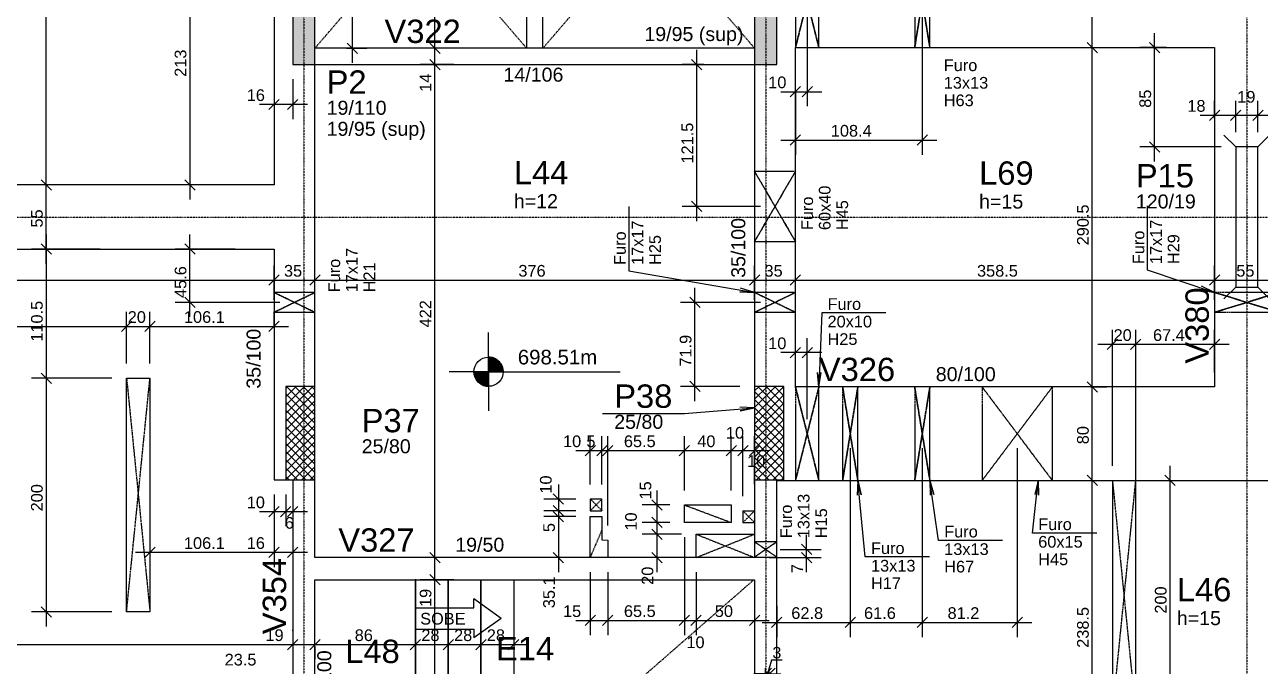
# Model space of a CAD drawing. Extents: x 37185 to 43130, y -8135 to -3930.
# Drawn here: x 38728 to 39785, y -7123 to -6574 of the extents above; entities that cross this region are included whole.
import ezdxf

# ---------------------------------------------------------------- set-up
doc = ezdxf.new("R2010")
doc.units = 0
doc.header["$MEASUREMENT"] = 0
doc.linetypes.add('ESTILO_TQS_0001', pattern=[1, 0.7, -0.3])
doc.linetypes.add('ESTILO_TQS_0004', pattern=[1.12, 0.5, -0.2, 0.01, -0.2, 0.01, -0.2])
doc.layers.get('0').update_dxf_attribs({"linetype": 'CONTINUOUS'})
doc.layers.get('Defpoints').update_dxf_attribs({"linetype": 'CONTINUOUS'})
for name, color, linetype in [('37', 4, 'CONTINUOUS'), ('38', 190, 'CONTINUOUS'), ('40', 240, 'CONTINUOUS'), ('41', 190, 'CONTINUOUS'), ('42', 3, 'CONTINUOUS'), ('43', 3, 'CONTINUOUS'), ('44', 3, 'CONTINUOUS'), ('45', 2, 'CONTINUOUS'), ('46', 2, 'CONTINUOUS'), ('47', 2, 'CONTINUOUS'), ('53', 242, 'CONTINUOUS'), ('54', 242, 'CONTINUOUS'), ('55', 12, 'CONTINUOUS'), ('70', 160, 'CONTINUOUS'), ('73', 2, 'CONTINUOUS'), ('75', 9, 'CONTINUOUS'), ('79', 12, 'CONTINUOUS'), ('80', 6, 'CONTINUOUS'), ('81', 2, 'CONTINUOUS'), ('82', 252, 'CONTINUOUS'), ('83', 74, 'CONTINUOUS')]:
    doc.layers.add(name, color=color, linetype=linetype)
doc.styles.add('Arial_2mm 1-50', font='arial.ttf', dxfattribs={"height": 9.835329})
doc.styles.add('TQS_ARIAL', font='arial.ttf')
doc.dimstyles.new('Diagonal 2mm 1-50', dxfattribs={"dimscale": 30.48, "dimtxt": 9.8353, "dimasz": 0.328084, "dimexe": 0.164042, "dimexo": 0.164042, "dimgap": 0.04101, "dimtad": 1, "dimdec": 1, "dimdsep": 46, "dimtxsty": 'Arial_2mm 1-50', "dimblk1": 'OBLIQUE', "dimblk2": 'OBLIQUE', "dimsah": 1, "dimcen": 0.09, "dimadec": 8, "dimazin": 0, "dimtfac": 1, "dimtdec": 8, "dimtmove": 1, "dimatfit": 0, "dimfxl": 1, "dimtvp": 1, "dimtfillclr": 256, "dimtolj": 1, "dimtzin": 0, "dimarcsym": 2})

# ---------------------------------------------------------------- blocks, each defined once
blk = doc.blocks.new('_Oblique')
at = {"color": 0, "linetype": 'ByBlock', "lineweight": -2}
blk.add_line((-0.5, -0.5), (0.5, 0.5), dxfattribs=at)
blk = doc.blocks.new('*D158')
at = {"layer": '55', "color": 0, "linetype": 'Continuous', "lineweight": -2}
for p, q in [((39366.6, -7117.5), (39363, -7129.4)), ((39375.5, -7117.5), (39366.6, -7117.5)), ((39361.5, -7129.4), (39351.5, -7129.4)), ((39361.5, -7199.1), (39361.5, -7124.4)), ((39364.5, -7129.4), (39361.5, -7129.4)), ((39364.5, -7197.7), (39364.5, -7124.4)), ((39364.5, -7129.4), (39374.5, -7129.4))]:
    blk.add_line(p, q, dxfattribs=at)
at = {"layer": 'Defpoints', "color": 0, "linetype": 'Continuous'}
for p in [(39361.5, -7129.4), (39361.5, -7204.1), (39364.5, -7202.7)]:
    blk.add_point(p, dxfattribs=at)
at = {"layer": '55', "color": 0, "linetype": 'Continuous', "lineweight": -2, "xscale": 10, "yscale": 10, "zscale": 10}
blk.add_blockref('_Oblique', (39361.5, -7129.4), dxfattribs=at)
at = {"layer": '55', "color": 0, "linetype": 'Continuous', "lineweight": -2, "xscale": 10, "yscale": 10, "zscale": 10, "rotation": 180}
blk.add_blockref('_Oblique', (39364.5, -7129.4), dxfattribs=at)
at = {"layer": '55', "color": 0, "linetype": 'Continuous', "insert": (39371.1, -7111.2), "char_height": 9.84, "attachment_point": 5, "style": 'Arial_2mm 1-50'}
blk.add_mtext('\\A1;3', dxfattribs=at)

msp = doc.modelspace()

# ---------------------------------------------------------------- linework, layer by layer
at = {"layer": '37', "linetype": 'Continuous'}
for points in [[(39157.01264, -6382.73831), (39157.01264, -6593.73831)], [(39171.01264, -6593.73831), (39171.01264, -6382.73831)], [(38941.01264, -6497.73831), (38941.01264, -6710.73866)], [(39157.01264, -6593.73831), (38976.01264, -6593.73831)], [(39171.01264, -6593.73831), (39157.01264, -6593.73831)], [(39352.01264, -6593.73831), (39171.01264, -6593.73831)], [(39387.01264, -6593.23831), (39745.51264, -6593.23831)], [(39387.01264, -6883.73896), (39387.01264, -6593.23831)], [(39745.51264, -6593.23831), (39745.51264, -6738.23866)], [(38976.01264, -6607.73831), (39164.01264, -6607.73831)], [(38976.01264, -6738.23866), (38976.01264, -6607.73831)], [(39164.01264, -6607.73831), (39352.01264, -6607.73831)], [(39352.01264, -6607.73831), (39352.01264, -6883.23831)], [(38941.01264, -6710.73866), (38565.01264, -6710.73866)], [(38976.01264, -6883.23831), (38976.01264, -6738.23866)], [(39745.51264, -6738.23866), (39745.51264, -6883.73896)], [(38565.01264, -6765.73866), (38941.01264, -6765.73866)], [(38941.01264, -6765.73866), (38941.01264, -6963.23831)], [(39745.51264, -6883.73896), (39387.01264, -6883.73896)], [(38941.01264, -6963.23831), (38957.01264, -6963.23831)], [(38957.01264, -6963.23831), (38957.01264, -7039.23831)], [(38976.01264, -7029.73831), (38976.01264, -6963.23831)], [(39352.01264, -6963.23831), (39352.01264, -7029.73831)], [(39371.01264, -6963.73896), (39371.01264, -6963.23831)], [(39371.01264, -7039.23831), (39371.01264, -6963.73896)], [(39371.01264, -6963.73896), (39773.01264, -6963.73896)], [(39773.01264, -6963.73896), (39950.01264, -6963.73896)], [(39352.01264, -7029.73831), (38976.01264, -7029.73831)], [(38957.01264, -7039.23831), (38957.01264, -7170.73946)], [(39371.01264, -7142.73176), (39371.01264, -7039.23831)], [(38976.01264, -7048.73831), (39352.01264, -7048.73831)], [(38976.01264, -7170.73946), (38976.01264, -7048.73831)], [(39352.01264, -7048.73831), (39352.01264, -7142.73176)]]:
    msp.add_lwpolyline(points, dxfattribs=at)
at = {"layer": '38', "linetype": 'Continuous'}
msp.add_lwpolyline([(39782.51264, -6798.23866), (39782.51264, -6678.23866), (39763.51264, -6678.23866), (39763.51264, -6798.23866), (39782.51264, -6798.23866)], dxfattribs=at)
at = {"layer": '40', "linetype": 'Continuous'}
for p, q in [((38951.01264, -6906.30261), (38974.07694, -6883.23831)), ((38951.01264, -6899.23151), (38967.00584, -6883.23831)), ((38951.01264, -6892.16046), (38959.93479, -6883.23831)), ((38951.01264, -6885.08941), (38952.86374, -6883.23831)), ((38951.01264, -6913.37366), (38976.01264, -6888.37366)), ((38951.01264, -6889.56281), (38976.01264, -6914.56281)), ((38951.75924, -6883.23831), (38976.01264, -6907.49171)), ((38958.83034, -6883.23831), (38976.01264, -6900.42066)), ((38965.90139, -6883.23831), (38976.01264, -6893.34961)), ((38972.97249, -6883.23831), (38976.01264, -6886.27851)), ((39352.01264, -6901.28241), (39370.05679, -6883.23831)), ((39352.01264, -6894.21131), (39362.98569, -6883.23831)), ((39352.01264, -6887.14026), (39355.91464, -6883.23831)), ((39352.01264, -6908.35346), (39377.01264, -6883.35346)), ((39352.01264, -6887.51191), (39377.01264, -6912.51191)), ((39354.81009, -6883.23831), (39377.01264, -6905.44086)), ((39361.88114, -6883.23831), (39377.01264, -6898.36981)), ((39368.95224, -6883.23831), (39377.01264, -6891.29871)), ((39376.02329, -6883.23831), (39377.01264, -6884.22766)), ((38951.01264, -6920.44471), (38976.01264, -6895.44471)), ((38951.01264, -6896.63386), (38976.01264, -6921.63386)), ((39352.01264, -6915.42451), (39377.01264, -6890.42451)), ((39352.01264, -6894.58301), (39377.01264, -6919.58301)), ((39352.01264, -6922.49561), (39377.01264, -6897.49561)), ((38951.01264, -6927.51581), (38976.01264, -6902.51581)), ((38951.01264, -6903.70491), (38976.01264, -6928.70491)), ((38951.01264, -6934.58686), (38976.01264, -6909.58686)), ((38951.01264, -6910.77601), (38976.01264, -6935.77601)), ((39352.01264, -6901.65406), (39377.01264, -6926.65406)), ((39352.01264, -6929.56666), (39377.01264, -6904.56666)), ((39352.01264, -6908.72511), (39377.01264, -6933.72511)), ((38951.01264, -6941.65791), (38976.01264, -6916.65791)), ((38951.01264, -6917.84706), (38976.01264, -6942.84706)), ((39352.01264, -6936.63771), (39377.01264, -6911.63771)), ((39352.01264, -6915.79621), (39377.01264, -6940.79621)), ((39352.01264, -6943.70881), (39377.01264, -6918.70881)), ((38951.01264, -6948.72901), (38976.01264, -6923.72901)), ((38951.01264, -6924.91811), (38976.01264, -6949.91811)), ((38951.01264, -6955.80006), (38976.01264, -6930.80006)), ((38951.01264, -6931.98921), (38976.01264, -6956.98921)), ((39352.01264, -6922.86726), (39377.01264, -6947.86726)), ((39352.01264, -6950.77986), (39377.01264, -6925.77986)), ((39352.01264, -6929.93831), (39377.01264, -6954.93831)), ((38951.01264, -6962.87116), (38976.01264, -6937.87116)), ((38951.01264, -6939.06026), (38975.19074, -6963.23831)), ((39352.01264, -6957.85091), (39377.01264, -6932.85091)), ((39352.01264, -6937.00941), (39377.01264, -6962.00941)), ((39353.69639, -6963.23831), (39377.01264, -6939.92201)), ((38951.01264, -6946.13131), (38968.11964, -6963.23831)), ((38951.01264, -6953.20241), (38961.04859, -6963.23831)), ((38957.71654, -6963.23831), (38976.01264, -6944.94221)), ((38964.78759, -6963.23831), (38976.01264, -6952.01326)), ((39352.01264, -6944.08046), (39371.17049, -6963.23831)), ((39352.01264, -6951.15156), (39364.09939, -6963.23831)), ((39360.76744, -6963.23831), (39377.01264, -6946.99306)), ((38951.01264, -6960.27346), (38953.97754, -6963.23831)), ((38971.85869, -6963.23831), (38976.01264, -6959.08436)), ((39352.01264, -6958.22261), (39357.02834, -6963.23831)), ((39367.83849, -6963.23831), (39377.01264, -6954.06416)), ((39374.90959, -6963.23831), (39377.01264, -6961.13521))]:
    msp.add_line(p, q, dxfattribs=at)
for points in [[(38951.01264, -6963.23831), (38976.01264, -6963.23831), (38976.01264, -6883.23831), (38951.01264, -6883.23831), (38951.01264, -6963.23831)], [(39352.01264, -6963.23831), (39377.01264, -6963.23831), (39377.01264, -6883.23831), (39352.01264, -6883.23831), (39352.01264, -6963.23831)]]:
    msp.add_lwpolyline(points, dxfattribs=at)
at = {"layer": '41', "linetype": 'Continuous'}
for p, q in [((39763.51264, -6678.23866), (39753.51264, -6668.23866)), ((39782.51264, -6678.23866), (39792.51264, -6668.23866)), ((39763.51264, -6798.23866), (39753.51264, -6808.23866)), ((39782.51264, -6798.23866), (39792.51264, -6808.23866))]:
    msp.add_line(p, q, dxfattribs=at)
at = {"layer": '53', "linetype": 'ESTILO_TQS_0001'}
for points in [[(39397.02099, -6553.23831), (39387.02099, -6593.23831), (39407.02099, -6593.23831), (39397.02099, -6553.23831), (39407.02099, -6593.23831), (39407.02099, -6513.23831), (39397.02099, -6553.23831), (39407.02099, -6513.23831), (39387.02099, -6513.23831), (39397.02099, -6553.23831), (39387.02099, -6513.23831), (39387.02099, -6593.23831), (39397.02099, -6553.23831)], [(39495.45199, -6553.23831), (39488.95199, -6593.23831), (39501.95199, -6593.23831), (39495.45199, -6553.23831), (39501.95199, -6593.23831), (39501.95199, -6513.23831), (39495.45199, -6553.23831), (39501.95199, -6513.23831), (39488.95199, -6513.23831), (39495.45199, -6553.23831), (39488.95199, -6513.23831), (39488.95199, -6593.23831), (39495.45199, -6553.23831)], [(39369.51264, -6729.21216), (39387.01264, -6759.21216), (39387.01264, -6699.21216), (39369.51264, -6729.21216), (39387.01264, -6699.21216), (39352.01264, -6699.21216), (39369.51264, -6729.21216), (39352.01264, -6699.21216), (39352.01264, -6759.21216), (39369.51264, -6729.21216), (39352.01264, -6759.21216), (39387.01264, -6759.21216), (39369.51264, -6729.21216)], [(38958.51264, -6811.32431), (38976.01264, -6819.82431), (38976.01264, -6802.82431), (38958.51264, -6811.32431), (38976.01264, -6802.82431), (38941.01264, -6802.82431), (38958.51264, -6811.32431), (38941.01264, -6802.82431), (38941.01264, -6819.82431), (38958.51264, -6811.32431), (38941.01264, -6819.82431), (38976.01264, -6819.82431), (38958.51264, -6811.32431)], [(39369.51264, -6811.32431), (39387.01264, -6819.82431), (39387.01264, -6802.82431), (39369.51264, -6811.32431), (39387.01264, -6802.82431), (39352.01264, -6802.82431), (39369.51264, -6811.32431), (39352.01264, -6802.82431), (39352.01264, -6819.82431), (39369.51264, -6811.32431), (39352.01264, -6819.82431), (39387.01264, -6819.82431), (39369.51264, -6811.32431)], [(39773.01264, -6811.32406), (39800.51264, -6819.82406), (39800.51264, -6802.82406), (39773.01264, -6811.32406), (39800.51264, -6802.82406), (39745.51264, -6802.82406), (39773.01264, -6811.32406), (39745.51264, -6802.82406), (39745.51264, -6819.82406), (39773.01264, -6811.32406), (39745.51264, -6819.82406), (39800.51264, -6819.82406), (39773.01264, -6811.32406)], [(39397.02099, -6923.73896), (39387.02099, -6963.73896), (39407.02099, -6963.73896), (39397.02099, -6923.73896), (39407.02099, -6963.73896), (39407.02099, -6883.73896), (39397.02099, -6923.73896), (39407.02099, -6883.73896), (39387.02099, -6883.73896), (39397.02099, -6923.73896), (39387.02099, -6883.73896), (39387.02099, -6963.73896), (39397.02099, -6923.73896)], [(39433.84359, -6923.73896), (39427.34359, -6963.73896), (39440.34359, -6963.73896), (39433.84359, -6923.73896), (39440.34359, -6963.73896), (39440.34359, -6883.73896), (39433.84359, -6923.73896), (39440.34359, -6883.73896), (39427.34359, -6883.73896), (39433.84359, -6923.73896), (39427.34359, -6883.73896), (39427.34359, -6963.73896), (39433.84359, -6923.73896)], [(39495.45199, -6923.73896), (39488.95199, -6963.73896), (39501.95199, -6963.73896), (39495.45199, -6923.73896), (39501.95199, -6963.73896), (39501.95199, -6883.73896), (39495.45199, -6923.73896), (39501.95199, -6883.73896), (39488.95199, -6883.73896), (39495.45199, -6923.73896), (39488.95199, -6883.73896), (39488.95199, -6963.73896), (39495.45199, -6923.73896)], [(39576.69699, -6923.73896), (39546.69699, -6963.73896), (39606.69699, -6963.73896), (39576.69699, -6923.73896), (39606.69699, -6963.73896), (39606.69699, -6883.73896), (39576.69699, -6923.73896), (39606.69699, -6883.73896), (39546.69699, -6883.73896), (39576.69699, -6923.73896), (39546.69699, -6883.73896), (39546.69699, -6963.73896), (39576.69699, -6923.73896)], [(39361.51264, -7022.76286), (39371.01264, -7029.26286), (39371.01264, -7016.26286), (39361.51264, -7022.76286), (39371.01264, -7016.26286), (39352.01264, -7016.26286), (39361.51264, -7022.76286), (39352.01264, -7016.26286), (39352.01264, -7029.26286), (39361.51264, -7022.76286), (39352.01264, -7029.26286), (39371.01264, -7029.26286), (39361.51264, -7022.76286)]]:
    msp.add_lwpolyline(points, dxfattribs=at)
at = {"layer": '55', "linetype": 'Continuous'}
for p, q in [((39124.50629, -6870.66001), (39124.50629, -6837.10141)), ((39124.50629, -6858.16001), (39124.50629, -6883.16001)), ((39124.50629, -6858.76736), (39128.33899, -6858.76736)), ((39124.50629, -6859.56021), (39130.24054, -6859.56021)), ((39124.50629, -6860.35306), (39131.57144, -6860.35306)), ((39124.50629, -6861.14591), (39132.61384, -6861.14591)), ((39124.50629, -6861.93871), (39133.45509, -6861.93871)), ((39124.50629, -6862.73156), (39134.16129, -6862.73156)), ((39124.50629, -6863.52441), (39134.76949, -6863.52441)), ((39124.50629, -6864.31726), (39135.27754, -6864.31726)), ((39124.50629, -6865.11011), (39135.70669, -6865.11011)), ((39124.50629, -6865.90296), (39136.06574, -6865.90296)), ((39124.50629, -6866.69581), (39136.36104, -6866.69581)), ((39124.50629, -6867.48861), (39136.59729, -6867.48861)), ((39124.50629, -6868.28146), (39136.77789, -6868.28146)), ((39124.50629, -6870.66001), (39090.94774, -6870.66001)), ((39124.50624, -6871.45281), (39112.00624, -6871.45281)), ((39112.00629, -6870.66001), (39137.00629, -6870.66001)), ((39124.50624, -6872.24566), (39112.10724, -6872.24566)), ((39124.50624, -6873.03851), (39112.23459, -6873.03851)), ((39124.50624, -6873.83136), (39112.41524, -6873.83136)), ((39124.50624, -6874.62416), (39112.65149, -6874.62416)), ((39124.50624, -6875.41706), (39112.94679, -6875.41706)), ((39124.50624, -6876.20986), (39113.30589, -6876.20986)), ((39124.50624, -6877.00271), (39113.73504, -6877.00271)), ((39124.50624, -6877.79556), (39114.24304, -6877.79556)), ((39124.50624, -6878.58841), (39114.84244, -6878.58841)), ((39124.50624, -6879.38121), (39115.55139, -6879.38121)), ((39124.50629, -6869.07431), (39136.90529, -6869.07431)), ((39124.50629, -6869.86716), (39136.98049, -6869.86716)), ((39124.50629, -6870.66001), (39237.00629, -6870.66001)), ((39124.50629, -6870.66001), (39124.50629, -6904.21856)), ((39124.50624, -6880.17411), (39116.39874, -6880.17411)), ((39124.50624, -6880.96691), (39117.43399, -6880.96691)), ((39124.50624, -6881.75976), (39118.75779, -6881.75976)), ((39124.50624, -6882.55261), (39120.65719, -6882.55261))]:
    msp.add_line(p, q, dxfattribs=at)
msp.add_circle((39124.50629, -6870.66001), 12.5, dxfattribs=at)
at = {"layer": '70', "linetype": 'ESTILO_TQS_0004'}
for p, q in [((38966.51264, -4162.63791), (38966.51264, -8062.34486)), ((39361.51264, -4162.63791), (39361.51264, -8062.34486)), ((39773.01264, -4162.63791), (39773.01264, -8062.34486)), ((37414.54729, -6738.23866), (40631.05859, -6738.23866))]:
    msp.add_line(p, q, dxfattribs=at)
at = {"layer": '73', "linetype": 'Continuous'}
for p, q in [((39135.34599, -7081.81902), (39112.01264, -7065.15237)), ((39112.01264, -7072.90207), (39112.01264, -7065.15237)), ((39062.01264, -7072.90207), (39112.01264, -7072.90207)), ((39135.34599, -7081.81902), (39112.01264, -7098.48567)), ((39062.01264, -7091.07682), (39112.01264, -7091.07682)), ((39112.01264, -7091.07682), (39112.01264, -7098.48567))]:
    msp.add_line(p, q, dxfattribs=at)
for points in [[(39090.01264, -7048.73831), (39090.01264, -7170.73831), (39062.01264, -7170.73831), (39062.01264, -7048.73831), (39090.01264, -7048.73831)], [(39118.01264, -7048.73831), (39118.01264, -7170.73831), (39090.01264, -7170.73831), (39090.01264, -7048.73831), (39118.01264, -7048.73831)], [(39146.01264, -7048.73831), (39146.01264, -7170.73831), (39118.01264, -7170.73831), (39118.01264, -7048.73831), (39146.01264, -7048.73831)]]:
    msp.add_lwpolyline(points, dxfattribs=at)
at = {"layer": '75', "linetype": 'Continuous'}
for p, q in [((38746.16434, -6723.23866), (38746.16434, -6191.23831)), ((39078.58374, -6606.23831), (39078.58374, -6370.23831)), ((38869.02774, -6485.23831), (38869.02774, -6723.23866)), ((39007.88619, -6500.23831), (39007.88619, -6606.23831)), ((39640.81859, -6605.73831), (39640.81859, -6500.73831)), ((39397.02099, -6565.73831), (39397.02099, -6643.48141)), ((39495.45199, -6565.73831), (39495.45199, -6684.92281)), ((39078.58374, -6620.23831), (39078.58374, -6581.23831)), ((39640.81859, -6896.23896), (39640.81859, -6580.73831)), ((39694.15624, -6690.73866), (39694.15624, -6580.73831)), ((38990.55489, -6593.73831), (38990.55489, -6593.73831)), ((39003.05489, -6593.73831), (39020.38619, -6593.73831)), ((39003.46679, -6589.31891), (39012.30559, -6598.15776)), ((39094.87054, -6593.73831), (39066.08374, -6593.73831)), ((39094.87054, -6593.73831), (39066.08374, -6593.73831)), ((39083.00314, -6598.15776), (39074.16429, -6589.31891)), ((39083.00314, -6598.15776), (39074.16429, -6589.31891)), ((39107.37054, -6593.73831), (39107.37054, -6593.73831)), ((39107.37054, -6593.73831), (39107.37054, -6593.73831)), ((39618.48284, -6593.23831), (39618.48284, -6593.23831)), ((39618.48284, -6593.23831), (39618.48284, -6593.23831)), ((39630.98284, -6593.23831), (39653.31859, -6593.23831)), ((39630.98284, -6593.23831), (39653.31859, -6593.23831)), ((39645.23799, -6597.65776), (39636.39919, -6588.81891)), ((39645.23799, -6597.65776), (39636.39919, -6588.81891)), ((39704.25154, -6593.23831), (39681.65624, -6593.23831)), ((39698.57564, -6597.65776), (39689.73684, -6588.81891)), ((39716.75154, -6593.23831), (39716.75154, -6593.23831)), ((39083.00314, -6612.15776), (39074.16429, -6603.31891)), ((39083.00314, -6612.15776), (39074.16429, -6603.31891)), ((39078.58374, -7042.23831), (39078.58374, -6595.23831)), ((39306.93354, -6612.15776), (39298.09474, -6603.31891)), ((39302.51414, -6741.71216), (39302.51414, -6595.23831)), ((38957.01264, -6607.73831), (38957.01264, -6607.73831)), ((39094.87054, -6607.73831), (39066.08374, -6607.73831)), ((39094.87054, -6607.73831), (39066.08374, -6607.73831)), ((39107.37054, -6607.73831), (39107.37054, -6607.73831)), ((39107.37054, -6607.73831), (39107.37054, -6607.73831)), ((39308.49999, -6607.73831), (39290.01414, -6607.73831)), ((39320.99999, -6607.73831), (39320.99999, -6607.73831)), ((38941.01264, -6616.82511), (38941.01264, -6616.82511)), ((38957.01264, -6620.23831), (38957.01264, -6654.43561)), ((39387.01264, -6618.48141), (39387.01264, -6618.48141)), ((39387.01264, -6618.48141), (39387.01264, -6618.48141)), ((38941.01264, -6629.32511), (38941.01264, -6654.43561)), ((39374.51264, -6630.98141), (39409.52099, -6630.98141)), ((39382.59324, -6635.40086), (39391.43209, -6626.56201)), ((39387.01264, -6630.98141), (39387.01264, -6684.92281)), ((39387.01264, -6630.98141), (39387.01264, -6643.48141)), ((39392.60159, -6635.40086), (39401.44039, -6626.56201)), ((38969.51264, -6641.93561), (38928.51264, -6641.93561)), ((38945.43209, -6637.51621), (38936.59324, -6646.35501)), ((38961.43209, -6637.51621), (38952.59324, -6646.35501)), ((39741.09324, -6655.58106), (39749.93209, -6646.74226)), ((39745.51264, -6653.83416), (39745.51264, -6638.66166)), ((39759.09324, -6655.58106), (39767.93209, -6646.74226)), ((39759.09324, -6655.58106), (39767.93209, -6646.74226)), ((39763.51264, -6665.73866), (39763.51264, -6638.66166)), ((39763.51264, -6665.73866), (39763.51264, -6638.66166)), ((39778.09324, -6655.58106), (39786.93209, -6646.74226)), ((39778.09324, -6655.58106), (39786.93209, -6646.74226)), ((39782.51264, -6665.73866), (39782.51264, -6638.66166)), ((39782.51264, -6665.73866), (39782.51264, -6638.66166)), ((39733.01264, -6651.16166), (39776.01264, -6651.16166)), ((39751.01264, -6651.16166), (39795.01264, -6651.16166)), ((39770.01264, -6651.16166), (39813.01264, -6651.16166)), ((39382.59324, -6676.84221), (39391.43209, -6668.00341)), ((39491.03254, -6676.84221), (39499.87139, -6668.00341)), ((39745.51264, -6666.33416), (39745.51264, -6666.33416)), ((39374.51264, -6672.42281), (39507.95199, -6672.42281)), ((39751.01264, -6678.23866), (39681.65624, -6678.23866)), ((39698.57564, -6682.65806), (39689.73684, -6673.81921)), ((39763.51264, -6678.23866), (39763.51264, -6678.23866)), ((39763.51264, -6678.23866), (39763.51264, -6678.23866)), ((39763.51264, -6678.23866), (39763.51264, -6678.23866)), ((39782.51264, -6678.23866), (39782.51264, -6678.23866)), ((39782.51264, -6678.23866), (39782.51264, -6678.23866)), ((38746.16434, -6778.23866), (38746.16434, -6698.23866)), ((38750.58374, -6715.15806), (38741.74494, -6706.31921)), ((38750.58374, -6715.15806), (38741.74494, -6706.31921)), ((38864.60834, -6706.31921), (38873.44719, -6715.15806)), ((38791.87704, -6710.73866), (38733.66434, -6710.73866)), ((38791.87704, -6710.73866), (38733.66434, -6710.73866)), ((38804.37704, -6710.73866), (38804.37704, -6710.73866)), ((38804.37704, -6710.73866), (38804.37704, -6710.73866)), ((38890.91459, -6710.73866), (38856.52774, -6710.73866)), ((38903.41459, -6710.73866), (38903.41459, -6710.73866)), ((39357.01264, -6729.21216), (39290.01414, -6729.21216)), ((39306.93354, -6733.63161), (39298.09474, -6724.79276)), ((39369.51264, -6729.21216), (39369.51264, -6729.21216)), ((38741.74494, -6761.31921), (38750.58374, -6770.15806)), ((38750.58374, -6770.15806), (38741.74494, -6761.31921)), ((38746.16434, -6753.23866), (38746.16434, -6888.70446)), ((38873.44719, -6770.15806), (38864.60834, -6761.31921)), ((38869.02774, -6823.82431), (38869.02774, -6753.23866)), ((38740.51264, -6765.73866), (38733.66434, -6765.73866)), ((38792.40869, -6765.73866), (38733.66434, -6765.73866)), ((38753.01264, -6765.73866), (38753.01264, -6765.73866)), ((38804.90869, -6765.73866), (38804.90869, -6765.73866)), ((38907.71874, -6765.73866), (38856.52774, -6765.73866)), ((38920.21874, -6765.73866), (38920.21874, -6765.73866)), ((38941.01264, -6809.07536), (38941.01264, -6779.77181)), ((38941.01264, -6809.07536), (38941.01264, -6779.77181)), ((38976.01264, -6809.07536), (38976.01264, -6779.77181)), ((38976.01264, -6809.07536), (38976.01264, -6779.77181)), ((39352.01264, -6809.07536), (39352.01264, -6779.77181)), ((39352.01264, -6809.07536), (39352.01264, -6779.77181)), ((39387.01264, -6809.07536), (39387.01264, -6779.77181)), ((39387.01264, -6809.07536), (39387.01264, -6779.77181)), ((39745.51264, -6809.07536), (39745.51264, -6779.77181)), ((39745.51264, -6809.07536), (39745.51264, -6779.77181)), ((38432.01264, -6792.27181), (38953.51264, -6792.27181)), ((38928.51264, -6792.27181), (38988.51264, -6792.27181)), ((38936.59324, -6796.69126), (38945.43209, -6787.85241)), ((38936.59324, -6796.69126), (38945.43209, -6787.85241)), ((38963.51264, -6792.27181), (39364.51264, -6792.27181)), ((38971.59324, -6796.69126), (38980.43209, -6787.85241)), ((38971.59324, -6796.69126), (38980.43209, -6787.85241)), ((39339.51264, -6792.27181), (39399.51264, -6792.27181)), ((39347.59324, -6796.69126), (39356.43209, -6787.85241)), ((39347.59324, -6796.69126), (39356.43209, -6787.85241)), ((39374.51264, -6792.27181), (39758.01264, -6792.27181)), ((39382.59324, -6796.69126), (39391.43209, -6787.85241)), ((39382.59324, -6796.69126), (39391.43209, -6787.85241)), ((39733.01264, -6792.27181), (39813.01264, -6792.27181)), ((39741.09324, -6796.69126), (39749.93209, -6787.85241)), ((39741.09324, -6796.69126), (39749.93209, -6787.85241)), ((39301.04534, -6895.73831), (39301.04534, -6798.82431)), ((38946.01264, -6811.32431), (38856.52774, -6811.32431)), ((38873.44719, -6815.74371), (38864.60834, -6806.90486)), ((38958.51264, -6811.32431), (38958.51264, -6811.32431)), ((39357.01264, -6811.32431), (39288.54534, -6811.32431)), ((39305.46479, -6815.74371), (39296.62594, -6806.90486)), ((39369.51264, -6811.32431), (39369.51264, -6811.32431)), ((39773.01264, -6811.32406), (39773.01264, -6811.32406)), ((38814.89934, -6863.70446), (38814.89934, -6819.34646)), ((38814.89934, -6863.70446), (38814.89934, -6819.34646)), ((38834.89934, -6863.70446), (38834.89934, -6819.34646)), ((38834.89934, -6863.70446), (38834.89934, -6819.34646)), ((38941.01264, -6831.98846), (38941.01264, -6819.34646)), ((38941.01264, -6821.57536), (38941.01264, -6821.57536)), ((38941.01264, -6821.57536), (38941.01264, -6821.57536)), ((38976.01264, -6821.57536), (38976.01264, -6821.57536)), ((38976.01264, -6821.57536), (38976.01264, -6821.57536)), ((39352.01264, -6821.57536), (39352.01264, -6821.57536)), ((39352.01264, -6821.57536), (39352.01264, -6821.57536)), ((39387.01264, -6821.57536), (39387.01264, -6821.57536)), ((39387.01264, -6821.57536), (39387.01264, -6821.57536)), ((39745.51264, -6821.57536), (39745.51264, -6821.57536)), ((39745.51264, -6821.57536), (39745.51264, -6821.57536)), ((38576.34019, -6831.84646), (38827.39934, -6831.84646)), ((38802.39934, -6831.84646), (38847.39934, -6831.84646)), ((38810.47994, -6836.26586), (38819.31874, -6827.42706)), ((38810.47994, -6836.26586), (38819.31874, -6827.42706)), ((38822.39934, -6831.84646), (38953.51264, -6831.84646)), ((38830.47994, -6836.26586), (38839.31874, -6827.42706)), ((38830.47994, -6836.26586), (38839.31874, -6827.42706)), ((38936.59324, -6836.26586), (38945.43209, -6827.42706)), ((39658.07944, -6951.23896), (39658.07944, -6834.79221)), ((39678.07944, -6972.99521), (39678.07944, -6834.79221)), ((39678.07944, -6972.99521), (39678.07944, -6834.79221)), ((39745.51264, -6871.23896), (39745.51264, -6834.79221)), ((38941.01264, -6844.48846), (38941.01264, -6844.48846)), ((39387.01264, -6851.97796), (39387.01264, -6841.83081)), ((39397.02099, -6911.23896), (39397.02099, -6841.83081)), ((39690.57944, -6847.29221), (39645.57944, -6847.29221)), ((39662.49884, -6842.87276), (39653.65999, -6851.71161)), ((39758.01264, -6847.29221), (39665.57944, -6847.29221)), ((39682.49884, -6842.87276), (39673.65999, -6851.71161)), ((39682.49884, -6842.87276), (39673.65999, -6851.71161)), ((39749.93209, -6842.87276), (39741.09324, -6851.71161)), ((39409.52099, -6854.33081), (39374.51264, -6854.33081)), ((39391.43209, -6849.91141), (39382.59324, -6858.75021)), ((39401.44039, -6849.91141), (39392.60159, -6858.75021)), ((38746.16434, -6863.70446), (38746.16434, -7088.70446)), ((39387.01264, -6864.47796), (39387.01264, -6864.47796)), ((38802.39934, -6876.20446), (38733.66434, -6876.20446)), ((38802.39934, -6876.20446), (38733.66434, -6876.20446)), ((38741.74494, -6871.78506), (38750.58374, -6880.62386)), ((38741.74494, -6871.78506), (38750.58374, -6880.62386)), ((38814.89934, -6876.20446), (38814.89934, -6876.20446)), ((38814.89934, -6876.20446), (38814.89934, -6876.20446)), ((38814.89934, -6876.20446), (38814.89934, -6876.20446)), ((38814.89934, -6876.20446), (38814.89934, -6876.20446)), ((38834.89934, -6876.20446), (38834.89934, -6876.20446)), ((38834.89934, -6876.20446), (38834.89934, -6876.20446)), ((39305.46479, -6887.65771), (39296.62594, -6878.81886)), ((39645.23799, -6888.15836), (39636.39919, -6879.31951)), ((39645.23799, -6888.15836), (39636.39919, -6879.31951)), ((39640.81859, -6976.23896), (39640.81859, -6871.23896)), ((39339.51264, -6883.23831), (39288.54534, -6883.23831)), ((39352.01264, -6883.23831), (39352.01264, -6883.23831)), ((39626.97759, -6883.73896), (39626.97759, -6883.73896)), ((39626.97759, -6883.73896), (39626.97759, -6883.73896)), ((39639.47759, -6883.73896), (39653.31859, -6883.73896)), ((39639.47759, -6883.73896), (39653.31859, -6883.73896)), ((39745.51264, -6883.73896), (39745.51264, -6883.73896)), ((39211.52654, -6967.12276), (39211.52654, -6925.70291)), ((39221.52654, -6967.12276), (39221.52654, -6925.70291)), ((39221.52654, -6967.12276), (39221.52654, -6925.70291)), ((39226.51264, -7002.23831), (39226.51264, -6925.70291)), ((39226.51264, -7002.23831), (39226.51264, -6925.70291)), ((39292.01264, -6972.22451), (39292.01264, -6925.70291)), ((39292.01264, -6972.22451), (39292.01264, -6925.70291)), ((39332.01264, -6972.22451), (39332.01264, -6925.70291)), ((39332.01264, -6972.22451), (39332.01264, -6925.70291)), ((39342.01264, -6977.23836), (39342.01264, -6925.70291)), ((39342.01264, -6977.23836), (39342.01264, -6925.70291)), ((39352.01264, -6966.90166), (39352.01264, -6925.70291)), ((39397.02099, -6923.73896), (39397.02099, -6923.73896)), ((39433.84359, -6923.73896), (39433.84359, -6923.73896)), ((39433.84359, -6923.73896), (39433.84359, -6923.73896)), ((39495.45199, -6923.73896), (39495.45199, -6923.73896)), ((39495.45199, -6923.73896), (39495.45199, -6923.73896)), ((39576.69699, -6923.73896), (39576.69699, -6923.73896)), ((39199.02654, -6938.20291), (39234.02654, -6938.20291)), ((39207.10714, -6942.62236), (39215.94599, -6933.78351)), ((39209.02654, -6938.20291), (39239.01264, -6938.20291)), ((39214.01264, -6938.20291), (39304.51264, -6938.20291)), ((39217.10714, -6942.62236), (39225.94599, -6933.78351)), ((39217.10714, -6942.62236), (39225.94599, -6933.78351)), ((39222.09324, -6942.62236), (39230.93209, -6933.78351)), ((39222.09324, -6942.62236), (39230.93209, -6933.78351)), ((39279.51264, -6938.20291), (39344.51264, -6938.20291)), ((39287.59324, -6942.62236), (39296.43209, -6933.78351)), ((39287.59324, -6942.62236), (39296.43209, -6933.78351)), ((39319.51264, -6938.20291), (39354.51264, -6938.20291)), ((39327.59324, -6942.62236), (39336.43209, -6933.78351)), ((39327.59324, -6942.62236), (39336.43209, -6933.78351)), ((39329.51264, -6938.20291), (39364.51264, -6938.20291)), ((39337.59324, -6942.62236), (39346.43209, -6933.78351)), ((39337.59324, -6942.62236), (39346.43209, -6933.78351)), ((39347.59324, -6942.62236), (39356.43209, -6933.78351)), ((39433.84359, -6936.23896), (39433.84359, -7097.75696)), ((39433.84359, -6936.23896), (39433.84359, -7097.75696)), ((39495.45199, -6936.23896), (39495.45199, -7097.75696)), ((39495.45199, -6936.23896), (39495.45199, -7097.75696)), ((39576.69699, -6936.23896), (39576.69699, -7097.75696)), ((39640.81859, -7214.73831), (39640.81859, -6951.23896)), ((39707.37959, -7176.23891), (39707.37959, -6951.23896)), ((38941.01264, -6963.23831), (38941.01264, -6963.23831)), ((38941.01264, -6963.23831), (38941.01264, -6963.23831)), ((38941.01264, -6963.23831), (38941.01264, -6963.23831)), ((38951.01264, -6963.23831), (38951.01264, -6963.23831)), ((38951.01264, -6963.23831), (38951.01264, -6963.23831)), ((38957.01264, -6963.23831), (38957.01264, -6963.23831)), ((39623.66869, -6963.73896), (39623.66869, -6963.73896)), ((39623.66869, -6963.73896), (39623.66869, -6963.73896)), ((39636.16869, -6963.73896), (39653.31859, -6963.73896)), ((39636.16869, -6963.73896), (39653.31859, -6963.73896)), ((39645.23799, -6968.15836), (39636.39919, -6959.31951)), ((39645.23799, -6968.15836), (39636.39919, -6959.31951)), ((39658.07944, -6963.73896), (39658.07944, -6963.73896)), ((39699.07949, -6963.73896), (39699.07949, -6963.73896)), ((39711.79899, -6968.15836), (39702.96014, -6959.31951)), ((39711.57949, -6963.73896), (39719.87959, -6963.73896)), ((39184.21324, -6967.12276), (39184.21324, -7002.12276)), ((39268.42824, -6972.22451), (39268.42824, -7012.21756)), ((38941.01264, -6975.73831), (38941.01264, -7002.99296)), ((38941.01264, -6975.73831), (38941.01264, -7037.83606)), ((38941.01264, -6975.73831), (38941.01264, -7037.83606)), ((38951.01264, -6975.73831), (38951.01264, -7002.99296)), ((38951.01264, -6975.73831), (38951.01264, -7002.99296)), ((38957.01264, -6975.73831), (38957.01264, -7002.99296)), ((38957.01264, -6975.73831), (38957.01264, -6975.73831)), ((39199.02654, -6979.62276), (39171.71324, -6979.62276)), ((39179.79384, -6975.20336), (39188.63269, -6984.04216)), ((39179.79384, -6985.20336), (39188.63269, -6994.04216)), ((39179.79384, -6985.20336), (39188.63269, -6994.04216)), ((39184.21324, -6977.12276), (39184.21324, -7007.12276)), ((39184.21324, -6982.12276), (39184.21324, -7042.23831)), ((39211.52654, -6979.62276), (39211.52654, -6979.62276)), ((39211.52654, -6979.62276), (39211.52654, -6979.62276)), ((39221.52654, -6979.62276), (39221.52654, -6979.62276)), ((39221.52654, -6979.62276), (39221.52654, -6979.62276)), ((39279.51264, -6984.72451), (39255.92824, -6984.72451)), ((39264.00884, -6980.30506), (39272.84764, -6989.14391)), ((39292.01264, -6984.72451), (39292.01264, -6984.72451)), ((39292.01264, -6984.72451), (39292.01264, -6984.72451)), ((39292.01264, -6984.72451), (39292.01264, -6984.72451)), ((39332.01264, -6984.72451), (39332.01264, -6984.72451)), ((39332.01264, -6984.72451), (39332.01264, -6984.72451)), ((39352.01264, -6979.40166), (39352.01264, -6979.40166)), ((38963.51264, -6990.49296), (38928.51264, -6990.49296)), ((38945.43209, -6986.07351), (38936.59324, -6994.91236)), ((38969.51264, -6990.49296), (38938.51264, -6990.49296)), ((38955.43209, -6986.07351), (38946.59324, -6994.91236)), ((38955.43209, -6986.07351), (38946.59324, -6994.91236)), ((38961.43209, -6986.07351), (38952.59324, -6994.91236)), ((38957.01264, -6988.23831), (38957.01264, -7037.83606)), ((39199.02654, -6989.62276), (39171.71324, -6989.62276)), ((39199.02654, -6989.62276), (39171.71324, -6989.62276)), ((39199.01269, -6994.62276), (39171.71324, -6994.62276)), ((39199.01269, -6994.62276), (39171.71324, -6994.62276)), ((39179.79384, -6990.20336), (39188.63269, -6999.04216)), ((39179.79384, -6990.20336), (39188.63269, -6999.04216)), ((39211.51269, -6994.62276), (39211.51269, -6994.62276)), ((39211.51269, -6994.62276), (39211.51269, -6994.62276)), ((39211.52654, -6989.62276), (39211.52654, -6989.62276)), ((39211.52654, -6989.62276), (39211.52654, -6989.62276)), ((39264.00884, -6995.29811), (39272.84764, -7004.13696)), ((39264.00884, -6995.29811), (39272.84764, -7004.13696)), ((39268.42824, -6987.21756), (39268.42824, -7022.23831)), ((39342.01264, -6989.73836), (39342.01264, -6989.73836)), ((39342.01264, -6989.73836), (39342.01264, -6989.73836)), ((39678.07944, -6985.49521), (39678.07944, -6985.49521)), ((39678.07944, -6985.49521), (39678.07944, -6985.49521)), ((38834.89934, -7001.69651), (38834.89934, -7001.69651)), ((39279.51264, -6999.71756), (39255.92824, -6999.71756)), ((39279.51264, -6999.71756), (39255.92824, -6999.71756)), ((39264.00884, -7005.31891), (39272.84764, -7014.15776)), ((39264.00884, -7005.31891), (39272.84764, -7014.15776)), ((39268.42824, -6997.23831), (39268.42824, -7042.23831)), ((39292.01264, -6999.71756), (39292.01264, -6999.71756)), ((39292.01264, -6999.71756), (39292.01264, -6999.71756)), ((39292.03119, -6999.71756), (39292.03119, -6999.71756)), ((39292.03119, -6999.71756), (39292.03119, -6999.71756)), ((38834.89934, -7014.19651), (38834.89934, -7037.83606)), ((39226.51264, -7014.73831), (39226.51264, -7014.73831)), ((39226.51264, -7014.73831), (39226.51264, -7014.73831)), ((39289.51264, -7009.73831), (39255.92824, -7009.73831)), ((39289.51264, -7009.73831), (39255.92824, -7009.73831)), ((39292.03119, -7012.21756), (39292.03119, -7096.09261)), ((39292.03119, -7012.21756), (39292.03119, -7096.09261)), ((39302.01264, -7009.73831), (39302.01264, -7009.73831)), ((39302.01264, -7009.73831), (39302.01264, -7009.73831)), ((39396.54959, -7042.23831), (39396.54959, -7010.26286)), ((38953.51264, -7025.33606), (38822.39934, -7025.33606)), ((38839.31874, -7020.91661), (38830.47994, -7029.75546)), ((38969.51264, -7025.33606), (38928.51264, -7025.33606)), ((38945.43209, -7020.91661), (38936.59324, -7029.75546)), ((38945.43209, -7020.91661), (38936.59324, -7029.75546)), ((38961.43209, -7020.91661), (38952.59324, -7029.75546)), ((39083.00314, -7034.15776), (39074.16429, -7025.31891)), ((39083.00314, -7034.15776), (39074.16429, -7025.31891)), ((39078.58374, -7061.23831), (39078.58374, -7017.23831)), ((39179.79384, -7025.31891), (39188.63269, -7034.15776)), ((39264.00884, -7025.31891), (39272.84764, -7034.15776)), ((39361.51264, -7022.76286), (39361.51264, -7022.76286)), ((39374.01264, -7022.76286), (39409.04959, -7022.76286)), ((39400.96899, -7027.18231), (39392.13014, -7018.34346)), ((39400.96899, -7034.15776), (39392.13014, -7025.31891)), ((39094.87054, -7029.73831), (39066.08374, -7029.73831)), ((39094.87054, -7029.73831), (39066.08374, -7029.73831)), ((39078.58374, -7267.23831), (39078.58374, -7036.23831)), ((39107.37054, -7029.73831), (39107.37054, -7029.73831)), ((39107.37054, -7029.73831), (39107.37054, -7029.73831)), ((39183.35349, -7029.73831), (39171.71324, -7029.73831)), ((39195.85349, -7029.73831), (39195.85349, -7029.73831)), ((39211.51269, -7029.73831), (39211.51269, -7029.73831)), ((39226.51264, -7029.73831), (39226.51264, -7029.73831)), ((39226.51264, -7029.73831), (39226.51264, -7029.73831)), ((39275.09284, -7029.73831), (39255.92824, -7029.73831)), ((39287.59284, -7029.73831), (39287.59284, -7029.73831)), ((39302.01264, -7029.73831), (39302.01264, -7029.73831)), ((39302.01264, -7029.73831), (39302.01264, -7029.73831)), ((39352.01264, -7029.73831), (39352.01264, -7029.73831)), ((39364.51264, -7029.73831), (39409.04959, -7029.73831)), ((39083.00314, -7053.15776), (39074.16429, -7044.31891)), ((39083.00314, -7053.15776), (39074.16429, -7044.31891)), ((39211.51269, -7042.23831), (39211.51269, -7096.09261)), ((39226.51264, -7042.23831), (39226.51264, -7096.09261)), ((39226.51264, -7042.23831), (39226.51264, -7096.09261)), ((39302.01264, -7042.23831), (39302.01264, -7096.09261)), ((39302.01264, -7042.23831), (39302.01264, -7096.09261)), ((39094.87054, -7048.73831), (39066.08374, -7048.73831)), ((39094.87054, -7048.73831), (39066.08374, -7048.73831)), ((39107.37054, -7048.73831), (39107.37054, -7048.73831)), ((39107.37054, -7048.73831), (39107.37054, -7048.73831)), ((39371.01264, -7058.62281), (39371.01264, -7058.62281)), ((39352.01264, -7067.43766), (39352.01264, -7067.43766)), ((38802.39934, -7076.20446), (38733.66434, -7076.20446)), ((38741.74494, -7071.78506), (38750.58374, -7080.62386)), ((38814.89934, -7076.20446), (38814.89934, -7076.20446)), ((39207.09324, -7088.01201), (39215.93209, -7079.17316)), ((39222.09324, -7088.01201), (39230.93209, -7079.17316)), ((39222.09324, -7088.01201), (39230.93209, -7079.17316)), ((39287.61174, -7088.01201), (39296.45059, -7079.17316)), ((39287.61174, -7088.01201), (39296.45059, -7079.17316)), ((39297.59324, -7088.01201), (39306.43209, -7079.17316)), ((39297.59324, -7088.01201), (39306.43209, -7079.17316)), ((39347.59324, -7088.01201), (39356.43209, -7079.17316)), ((39352.01264, -7079.93766), (39352.01264, -7096.09261)), ((39371.01264, -7071.12281), (39371.01264, -7097.75696)), ((39062.01264, -7089.39861), (39062.01264, -7089.39861)), ((39062.01264, -7089.39861), (39062.01264, -7089.39861)), ((39090.01264, -7090.05266), (39090.01264, -7090.05266)), ((39090.01264, -7090.05266), (39090.01264, -7090.05266)), ((39146.01264, -7086.15141), (39146.01264, -7086.15141)), ((39199.01269, -7083.59261), (39239.01264, -7083.59261)), ((39214.01264, -7083.59261), (39304.53119, -7083.59261)), ((39279.53119, -7083.59261), (39314.51264, -7083.59261)), ((39289.51264, -7083.59261), (39364.51264, -7083.59261)), ((39358.51264, -7085.25696), (39446.34359, -7085.25696)), ((39366.59324, -7089.67636), (39375.43209, -7080.83751)), ((39421.34359, -7085.25696), (39507.95199, -7085.25696)), ((39429.42419, -7089.67636), (39438.26304, -7080.83751)), ((39429.42419, -7089.67636), (39438.26304, -7080.83751)), ((39482.95199, -7085.25696), (39589.19699, -7085.25696)), ((39491.03254, -7089.67636), (39499.87139, -7080.83751)), ((39491.03254, -7089.67636), (39499.87139, -7080.83751)), ((39572.27759, -7089.67636), (39581.11644, -7080.83751)), ((38952.59324, -7108.61156), (38961.43209, -7099.77271)), ((38952.59324, -7108.61156), (38961.43209, -7099.77271)), ((38957.01264, -7092.48891), (38957.01264, -7091.69216)), ((38957.01264, -7092.48891), (38957.01264, -7091.69216)), ((38971.59324, -7108.61156), (38980.43209, -7099.77271)), ((38971.59324, -7108.61156), (38980.43209, -7099.77271)), ((38976.01264, -7093.47271), (38976.01264, -7093.47271)), ((38976.01264, -7093.47271), (38976.01264, -7093.47271)), ((39057.59324, -7108.61156), (39066.43209, -7099.77271)), ((39057.59324, -7108.61156), (39066.43209, -7099.77271)), ((39085.59324, -7108.61156), (39094.43209, -7099.77271)), ((39085.59324, -7108.61156), (39094.43209, -7099.77271)), ((39113.59324, -7108.61156), (39122.43209, -7099.77271)), ((39113.59324, -7108.61156), (39122.43209, -7099.77271)), ((39118.01264, -7092.45341), (39118.01264, -7092.45341)), ((39118.01264, -7092.45341), (39118.01264, -7092.45341)), ((39141.59324, -7108.61156), (39150.43209, -7099.77271)), ((39146.01264, -7098.65141), (39146.01264, -7116.69216)), ((38279.51264, -7104.19216), (38969.51264, -7104.19216)), ((38944.51264, -7104.19216), (38988.51264, -7104.19216)), ((38957.01264, -7104.98891), (38957.01264, -7104.98891)), ((38957.01264, -7104.98891), (38957.01264, -7104.98891)), ((38963.51264, -7104.19216), (39074.51264, -7104.19216)), ((38976.01264, -7105.97271), (38976.01264, -7116.69216)), ((38976.01264, -7105.97271), (38976.01264, -7116.69216)), ((39049.51264, -7104.19216), (39102.51264, -7104.19216)), ((39062.01264, -7101.89861), (39062.01264, -7116.69216)), ((39062.01264, -7101.89861), (39062.01264, -7116.69216)), ((39077.51264, -7104.19216), (39130.51264, -7104.19216)), ((39090.01264, -7102.55266), (39090.01264, -7116.69216)), ((39090.01264, -7102.55266), (39090.01264, -7116.69216)), ((39105.51264, -7104.19216), (39158.51264, -7104.19216)), ((39118.01264, -7104.95341), (39118.01264, -7116.69216)), ((39118.01264, -7104.95341), (39118.01264, -7116.69216))]:
    msp.add_line(p, q, dxfattribs=at)
for points in [[(39244.37524, -6729.28571), (39244.37524, -6784.28571), (39352.01264, -6802.82431), (39339.52249, -6802.32871), (39352.01264, -6802.82431), (39340.07634, -6799.11291)], [(39687.84994, -6728.59336), (39687.84994, -6783.59336), (39745.51264, -6802.82406), (39733.23999, -6800.45101), (39745.51264, -6802.82406), (39734.27234, -6797.35546)], [(39464.41544, -6820.23046), (39409.41544, -6820.23046), (39407.02099, -6883.73896), (39405.85749, -6871.29321), (39407.02099, -6883.73896), (39409.11834, -6871.41616)], [(39221.98344, -6906.56046), (39291.98344, -6906.56046), (39352.01264, -6901.56046), (39339.79779, -6904.21506), (39352.01264, -6901.56046), (39339.52694, -6900.96321)], [(39501.58539, -7029.20651), (39446.58539, -7029.20651), (39440.34359, -6963.73896), (39443.14404, -6975.92121), (39440.34359, -6963.73896), (39439.89564, -6976.23091)], [(39564.20619, -7015.01201), (39509.20619, -7015.01201), (39501.95199, -6963.73896), (39505.30354, -6975.78126), (39501.95199, -6963.73896), (39502.07259, -6976.23836)], [(39644.61524, -7008.75911), (39589.61524, -7008.75911), (39594.61524, -6963.73896), (39594.86884, -6976.23636), (39594.61524, -6963.73896), (39591.62564, -6975.87616)]]:
    msp.add_lwpolyline(points, dxfattribs=at)
at = {"layer": '79', "linetype": 'Continuous'}
for points in [[(39124.50629, -6858.16001), (39124.50629, -6870.66001), (39137.00629, -6870.66001), (39136.99799, -6870.20451), (39136.94424, -6869.41616), (39136.83979, -6868.62656), (39136.67609, -6867.80576), (39136.47944, -6867.06921), (39136.20114, -6866.24636), (39135.86564, -6865.44311), (39135.48669, -6864.68666), (39135.01254, -6863.88731), (39134.43529, -6863.06626), (39133.73529, -6862.22936), (39133.14329, -6861.62386), (39132.35169, -6860.92861), (39131.81029, -6860.51596), (39131.22524, -6860.11931), (39130.51884, -6859.70101), (39129.81349, -6859.34261), (39128.73194, -6858.89591), (39127.74234, -6858.58616), (39126.95099, -6858.40136), (39125.98579, -6858.24786), (39125.20599, -6858.17961), (39124.50629, -6858.16001)], [(39124.50629, -6883.16001), (39124.50629, -6870.66001), (39112.00629, -6870.66001), (39112.01459, -6871.11546), (39112.06834, -6871.90381), (39112.17279, -6872.69346), (39112.33654, -6873.51421), (39112.53314, -6874.25076), (39112.81144, -6875.07366), (39113.14699, -6875.87686), (39113.52589, -6876.63336), (39114.00004, -6877.43266), (39114.57729, -6878.25371), (39115.27729, -6879.09066), (39115.86929, -6879.69616), (39116.66094, -6880.39141), (39117.20229, -6880.80401), (39117.78734, -6881.20066), (39118.49379, -6881.61901), (39119.19909, -6881.97741), (39120.28064, -6882.42411), (39121.27024, -6882.73386), (39122.06164, -6882.91861), (39123.02679, -6883.07211), (39123.80664, -6883.14041), (39124.50629, -6883.16001)]]:
    msp.add_lwpolyline(points, dxfattribs=at)
at = {"layer": '80', "linetype": 'Continuous'}
for p, q in [((38814.89934, -6876.20446), (38834.89934, -6876.20446)), ((38814.89934, -7076.20446), (38814.89934, -6876.20446)), ((38834.89934, -6876.20446), (38834.89934, -7076.20446)), ((39658.07944, -6963.73896), (39658.07944, -7163.73891)), ((39678.07944, -7163.73891), (39678.07944, -6961.23891)), ((39221.52654, -6979.62276), (39211.52654, -6979.62276)), ((39211.52654, -6979.62971), (39211.52654, -6989.62276)), ((39221.52654, -6989.62276), (39221.52654, -6979.62276)), ((39292.01264, -6999.71756), (39292.01264, -6984.72451)), ((39292.01264, -6984.72451), (39332.01264, -6984.72451)), ((39332.01264, -6984.72451), (39332.01004, -6999.72451)), ((39211.51269, -7029.73831), (39211.51959, -6994.62276)), ((39211.51959, -6994.62276), (39221.51959, -6994.62276)), ((39211.52654, -6989.62276), (39221.52654, -6989.62276)), ((39221.51959, -6994.62276), (39221.51959, -7014.62276)), ((39342.01264, -6989.73836), (39342.01264, -6999.73146)), ((39342.01264, -6989.73836), (39352.00574, -6989.73836)), ((39332.01004, -6999.72451), (39292.01264, -6999.71756)), ((39342.01264, -6999.73146), (39352.00574, -6999.73146)), ((39221.51959, -7014.62276), (39226.51264, -7014.73831)), ((39226.51264, -7014.73831), (39226.51264, -7029.73831)), ((39302.01264, -7029.73831), (39302.01264, -7009.73831)), ((39302.01264, -7009.73831), (39352.01264, -7009.73831)), ((39062.01264, -7048.23831), (39062.01264, -7170.73831)), ((38834.89934, -7076.20446), (38814.89934, -7076.20446))]:
    msp.add_line(p, q, dxfattribs=at)
at = {"layer": '81', "linetype": 'ESTILO_TQS_0001'}
for p, q in [((38976.01264, -6593.73831), (39157.01264, -6382.73831)), ((38976.01264, -6382.73831), (39157.01264, -6593.73831)), ((39171.01264, -6593.73831), (39352.01264, -6382.73831)), ((39171.01264, -6382.73831), (39352.01264, -6593.73831)), ((38814.89934, -7076.20446), (38834.89934, -6876.20446)), ((38814.89934, -6876.20446), (38834.89934, -7076.20446)), ((39658.07944, -7163.73891), (39678.07944, -6963.73896)), ((39658.07944, -6963.73896), (39678.07944, -7163.73891)), ((39211.52654, -6989.62276), (39221.52654, -6979.62276)), ((39211.52654, -6979.62276), (39221.52654, -6989.62276)), ((39292.01264, -6984.72451), (39332.01004, -6999.72351)), ((39211.51269, -6994.62276), (39211.51959, -6994.63901)), ((39342.01264, -6999.73146), (39352.00574, -6989.73836)), ((39342.01264, -6989.73836), (39352.00574, -6999.73146)), ((39211.51269, -7029.73831), (39221.51959, -7006.31171)), ((39292.01264, -6999.72451), (39292.03119, -6999.71756)), ((39302.01264, -7029.73831), (39352.01264, -7009.73831)), ((39302.01264, -7009.73831), (39352.01264, -7029.73831)), ((38977.51264, -7375.42781), (39351.44149, -7048.73736))]:
    msp.add_line(p, q, dxfattribs=at)
at = {"layer": '82', "linetype": 'Continuous'}
for p, q in [((39773.01264, -6738.23866), (39773.01264, -6738.23866)), ((38963.51264, -6923.23831), (38963.51264, -6923.23831)), ((39364.51264, -6923.23831), (39364.51264, -6923.23831))]:
    msp.add_line(p, q, dxfattribs=at)
at = {"layer": '83', "linetype": 'Continuous'}
for points in [[(38957.01264, -6607.73831), (38976.01264, -6607.73831), (38976.01264, -6512.73831), (38957.01264, -6512.73831), (38957.01264, -6607.73831)], [(39352.01264, -6607.73831), (39371.01264, -6607.73831), (39371.01264, -6512.73831), (39352.01264, -6512.73831), (39352.01264, -6607.73831)]]:
    msp.add_lwpolyline(points, dxfattribs=at)
for points in [[(38957.01264, -6607.73831), (38976.01264, -6607.73831), (38976.01264, -6512.73831)], [(38957.01264, -6607.73831), (38976.01264, -6512.73831), (38957.01264, -6512.73831)], [(38957.01264, -6607.73831), (38957.01264, -6512.73831), (38957.01264, -6607.73831)], [(39352.01264, -6607.73831), (39371.01264, -6607.73831), (39371.01264, -6512.73831)], [(39352.01264, -6607.73831), (39371.01264, -6512.73831), (39352.01264, -6512.73831)], [(39352.01264, -6607.73831), (39352.01264, -6512.73831), (39352.01264, -6607.73831)]]:
    msp.add_solid(points, dxfattribs=at)

# ---------------------------------------------------------------- texts
at = {"layer": '42', "linetype": 'Continuous', "style": 'TQS_ARIAL'}
for s, p in [('V322', (39035.51739, -6589.27461)), ('V326', (39407.01264, -6878.73896)), ('V327', (38996.01264, -7024.73831))]:
    msp.add_text(s, height=20, dxfattribs=at).set_placement(p)
for s, p in [('V380', (39740.51264, -6863.73896)), ('V354', (38951.37919, -7095.32831))]:
    msp.add_text(s, height=20, rotation=90, dxfattribs=at).set_placement(p)
at = {"layer": '43', "linetype": 'Continuous', "style": 'TQS_ARIAL'}
for s, p in [('P2', (38986.01264, -6632.73831)), ('P15', (39678.12984, -6712.92706)), ('P38', (39231.98344, -6901.56046)), ('P37', (39015.99154, -6922.49176))]:
    msp.add_text(s, height=20, dxfattribs=at).set_placement(p)
at = {"layer": '44', "linetype": 'Continuous', "style": 'TQS_ARIAL'}
for s, p in [('L44', (39146.11509, -6710.27461)), ('L69', (39544.07279, -6710.61976)), ('L46', (39713.16479, -7067.20336)), ('L48', (39001.93949, -7120.03241)), ('E14', (39130.93849, -7117.68081))]:
    msp.add_text(s, height=20, dxfattribs=at).set_placement(p)
at = {"layer": '45', "linetype": 'Continuous', "style": 'TQS_ARIAL'}
for s, p in [('14/106', (39137.25244, -6622.38606)), ('80/100', (39507.01264, -6878.73896)), ('19/50', (39096.01264, -7024.73831))]:
    msp.add_text(s, height=12, dxfattribs=at).set_placement(p)
for s, p in [('35/100', (39344.10149, -6790.30946)), ('35/100', (38929.53874, -6885.17816)), ('19/100', (38990.00124, -7160.41086))]:
    msp.add_text(s, height=12, rotation=90, dxfattribs=at).set_placement(p)
at = {"layer": '46', "linetype": 'Continuous', "style": 'TQS_ARIAL'}
for s, p in [('19/95 (sup)', (39257.74759, -6587.62131)), ('19/110', (38986.01264, -6650.73831)), ('19/95 (sup)', (38986.01264, -6668.73831)), ('120/19', (39678.12984, -6730.92706)), ('25/80', (39231.98344, -6919.56046)), ('25/80', (39015.99154, -6940.49176))]:
    msp.add_text(s, height=12, dxfattribs=at).set_placement(p)
at = {"layer": '47', "linetype": 'Continuous', "style": 'TQS_ARIAL'}
for s, p in [('h=12', (39146.11509, -6730.67461)), ('h=15', (39544.07279, -6731.01976)), ('h=15', (39713.16479, -7087.60336))]:
    msp.add_text(s, height=12, dxfattribs=at).set_placement(p)
at = {"layer": '54', "linetype": 'Continuous', "style": 'TQS_ARIAL'}
for s, p in [('Furo', (39513.81749, -6613.36361)), ('13x13', (39513.81749, -6628.36361)), ('H63', (39513.81749, -6643.36361)), ('Furo', (39414.41544, -6817.73046)), ('20x10', (39414.41544, -6832.73046)), ('H25', (39414.41544, -6847.73046)), ('Furo', (39514.20619, -7012.51201)), ('Furo', (39594.61524, -7006.25911)), ('Furo', (39451.58539, -7026.70651)), ('60x15', (39594.61524, -7021.25911)), ('13x13', (39514.20619, -7027.51201)), ('H45', (39594.61524, -7036.25911)), ('13x13', (39451.58539, -7041.70651)), ('H67', (39514.20619, -7042.51201)), ('H17', (39451.58539, -7056.70651))]:
    msp.add_text(s, height=10, dxfattribs=at).set_placement(p)
for s, p in [('60x40', (39417.01264, -6749.45766)), ('Furo', (39402.01264, -6749.45766)), ('H45', (39432.01264, -6749.45766)), ('17x17', (39256.87524, -6779.28571)), ('17x17', (39700.34994, -6778.59336)), ('Furo', (39241.87524, -6779.28571)), ('Furo', (39685.34994, -6778.59336)), ('H25', (39271.87524, -6779.28571)), ('H29', (39715.34994, -6778.59336)), ('17x17', (39012.53039, -6802.71706)), ('Furo', (38997.53039, -6802.71706)), ('H21', (39027.53039, -6802.71706)), ('Furo', (39383.98374, -7013.17366)), ('13x13', (39398.98374, -7013.17366)), ('H15', (39413.98374, -7013.17366))]:
    msp.add_text(s, height=10, rotation=90, dxfattribs=at).set_placement(p)
at = {"layer": '55', "linetype": 'Continuous', "style": 'TQS_ARIAL'}
msp.add_text('698.51m', height=12.5, dxfattribs=at).set_placement((39149.50629, -6864.41001))
at = {"layer": '73', "linetype": 'Continuous', "style": 'TQS_ARIAL'}
msp.add_text('SOBE', height=10, dxfattribs=at).set_placement((39066.01264, -7087.07682))
at = {"layer": '75', "linetype": 'Continuous', "style": 'TQS_ARIAL'}
for s, p in [('213', (38866.02774, -6618.23846)), ('14', (39075.58374, -6631.07166)), ('85', (39691.15624, -6644.73846)), ('121.5', (39299.51414, -6692.47526)), ('290.5', (39637.81859, -6762.48866)), ('55', (38743.16434, -6747.23866)), ('45.6', (38866.02774, -6807.53146)), ('110.5', (38743.16434, -6844.97156)), ('422', (39075.58374, -6832.73831)), ('71.9', (39298.04534, -6866.28131)), ('80', (39637.81859, -6932.73896)), ('10', (39178.47339, -6975.01136)), ('200', (38743.16434, -6990.20446)), ('15', (39263.69344, -6980.05211)), ('10', (39251.29284, -7006.65706)), ('5', (39181.21324, -7007.95611)), ('20', (39265.42824, -7053.07166)), ('7', (39393.54959, -7043.07166)), ('35.1', (39181.21324, -7073.07166)), ('19', (39075.58374, -7072.07166)), ('200', (39704.37959, -7077.73896)), ('238.5', (39637.81859, -7106.98866))]:
    msp.add_text(s, height=10, rotation=90, dxfattribs=at).set_placement(p)
for s, p in [('10', (39363.67934, -6627.98141)), ('16', (38917.67934, -6638.93561)), ('19', (39764.84644, -6640.36451)), ('18', (39722.17934, -6648.16166)), ('108.4', (39417.23229, -6669.42281)), ('35', (38949.51264, -6789.27181)), ('376', (39150.01264, -6789.27181)), ('35', (39360.51264, -6789.27181)), ('358.5', (39542.26264, -6789.27181)), ('55', (39764.01264, -6789.27181)), ('20', (38815.89934, -6828.84646)), ('106.1', (38863.95599, -6828.84646)), ('20', (39659.07944, -6844.29221)), ('67.4', (39692.79604, -6844.29221)), ('10', (39363.67934, -6851.33081)), ('10', (39327.50934, -6927.94411)), ('10', (39188.19324, -6935.20291)), ('5', (39208.19324, -6935.20291)), ('65.5', (39240.26264, -6935.20291)), ('40', (39303.01264, -6935.20291)), ('10', (39345.63469, -6952.16771)), ('10', (38917.67934, -6987.49296)), ('6', (38950.24084, -7005.02856)), ('106.1', (38863.95599, -7022.33606)), ('16', (38917.67934, -7022.33606)), ('15', (39188.17934, -7080.59261)), ('65.5', (39240.27189, -7080.59261)), ('50', (39318.01264, -7080.59261)), ('62.8', (39383.42814, -7082.25696)), ('61.6', (39445.64779, -7082.25696)), ('81.2', (39517.07449, -7082.25696)), ('19', (38933.67934, -7101.19216)), ('86', (39010.01264, -7101.19216)), ('28', (39067.01264, -7101.19216)), ('28', (39095.01264, -7101.19216)), ('28', (39123.01264, -7101.19216)), ('10', (39293.71744, -7107.24896)), ('23.5', (38898.80514, -7122.12871))]:
    msp.add_text(s, height=10, dxfattribs=at).set_placement(p)

# ---------------------------------------------------------------- dimensions: what is measured, and where the dimension line sits
at = {"layer": '55', "linetype": 'Continuous'}
dim = msp.add_linear_dim(base=(39361.51264, -7129.35224), p1=(39364.51264, -7202.73176), p2=(39361.51264, -7204.08308), dimstyle='Diagonal 2mm 1-50', override={"dimpost": '<>'}, dxfattribs=at)
dim.commit()
dim.dimension.update_dxf_attribs({"geometry": '*D158', "text_midpoint": (39367.83264, -7111.17722)})

doc.saveas('drawing.dxf')
